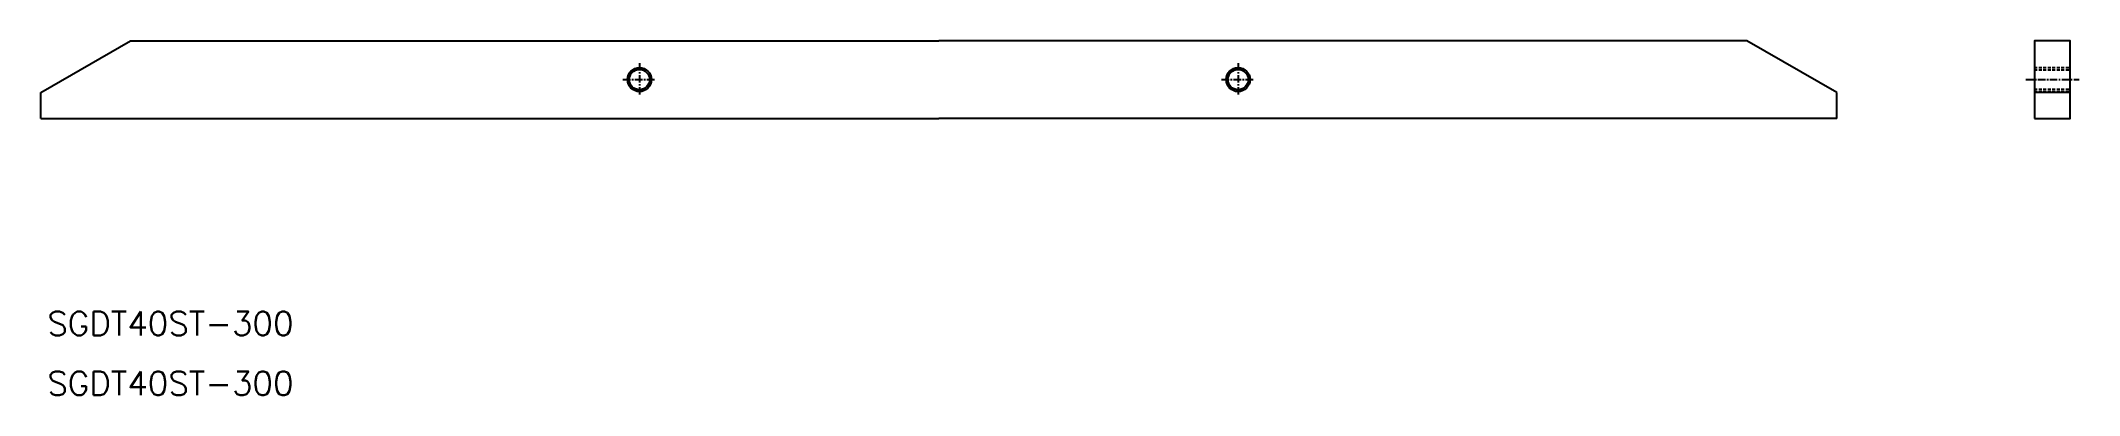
# Model space of a CAD drawing. Extents: x 0 to 341, y 0 to 59.
import ezdxf

# ---------------------------------------------------------------- set-up
doc = ezdxf.new("R2010")
doc.units = 0
doc.linetypes.add('CENTER', pattern=[2, 1.25, -0.25, 0.25, -0.25])
doc.linetypes.add('DASHED', pattern=[0.75, 0.5, -0.25])
doc.layers.get('0').update_dxf_attribs({"linetype": 'CONTINUOUS'})
doc.layers.add('CENTER', color=1, linetype='CENTER')
doc.styles.get("Standard").update_dxf_attribs({"font": 'txt', "bigfont": 'BIGFONT'})

msp = doc.modelspace()

# ---------------------------------------------------------------- linework, layer by layer
at = {"color": 7, "linetype": 'CONTINUOUS'}
for p, q in [((0, 50.62), (15, 59.28)), ((15, 59.28), (150, 59.28)), ((285, 59.28), (150, 59.28)), ((300, 50.62), (285, 59.28)), ((0, 46.28), (0, 50.62)), ((300, 46.28), (300, 50.62)), ((339.01, 50.62), (333.01, 50.62)), ((0, 46.28), (150, 46.28)), ((300, 46.28), (150, 46.28))]:
    msp.add_line(p, q, dxfattribs=at)
at = {"color": 3, "linetype": 'DASHED'}
for p, q in [((333.01, 54.78), (339.01, 54.78)), ((333.01, 54.41), (339.01, 54.41)), ((333.01, 51.16), (339.01, 51.16)), ((333.01, 50.78), (339.01, 50.78))]:
    msp.add_line(p, q, dxfattribs=at)
at = {"color": 7, "linetype": 'CONTINUOUS'}
msp.add_lwpolyline([(333.01, 46.28), (339.01, 46.28), (339.01, 59.28), (333.01, 59.28)], close=True, dxfattribs=at)
at = {"color": 3, "linetype": 'CONTINUOUS'}
for centre in [(100, 52.78), (200, 52.78)]:
    msp.add_circle(centre, 2, dxfattribs=at)
at = {"color": 7, "linetype": 'CONTINUOUS'}
for centre in [(100, 52.78), (200, 52.78)]:
    msp.add_circle(centre, 1.7, dxfattribs=at)
at = {"layer": 'CENTER', "color": 1, "linetype": 'CENTER'}
for p, q in [((100, 55.53), (100, 50.03)), ((200, 55.53), (200, 50.03)), ((97.25, 52.78), (102.75, 52.78)), ((197.25, 52.78), (202.75, 52.78)), ((331.6, 52.78), (340.51, 52.78))]:
    msp.add_line(p, q, dxfattribs=at)

# ---------------------------------------------------------------- texts
at = {"color": 7, "linetype": 'CONTINUOUS'}
for p in [(1.09, 10), (1.09, 0)]:
    msp.add_text('SGDT40ST-300', height=4, dxfattribs=at).set_placement(p)

doc.saveas('drawing.dxf')
